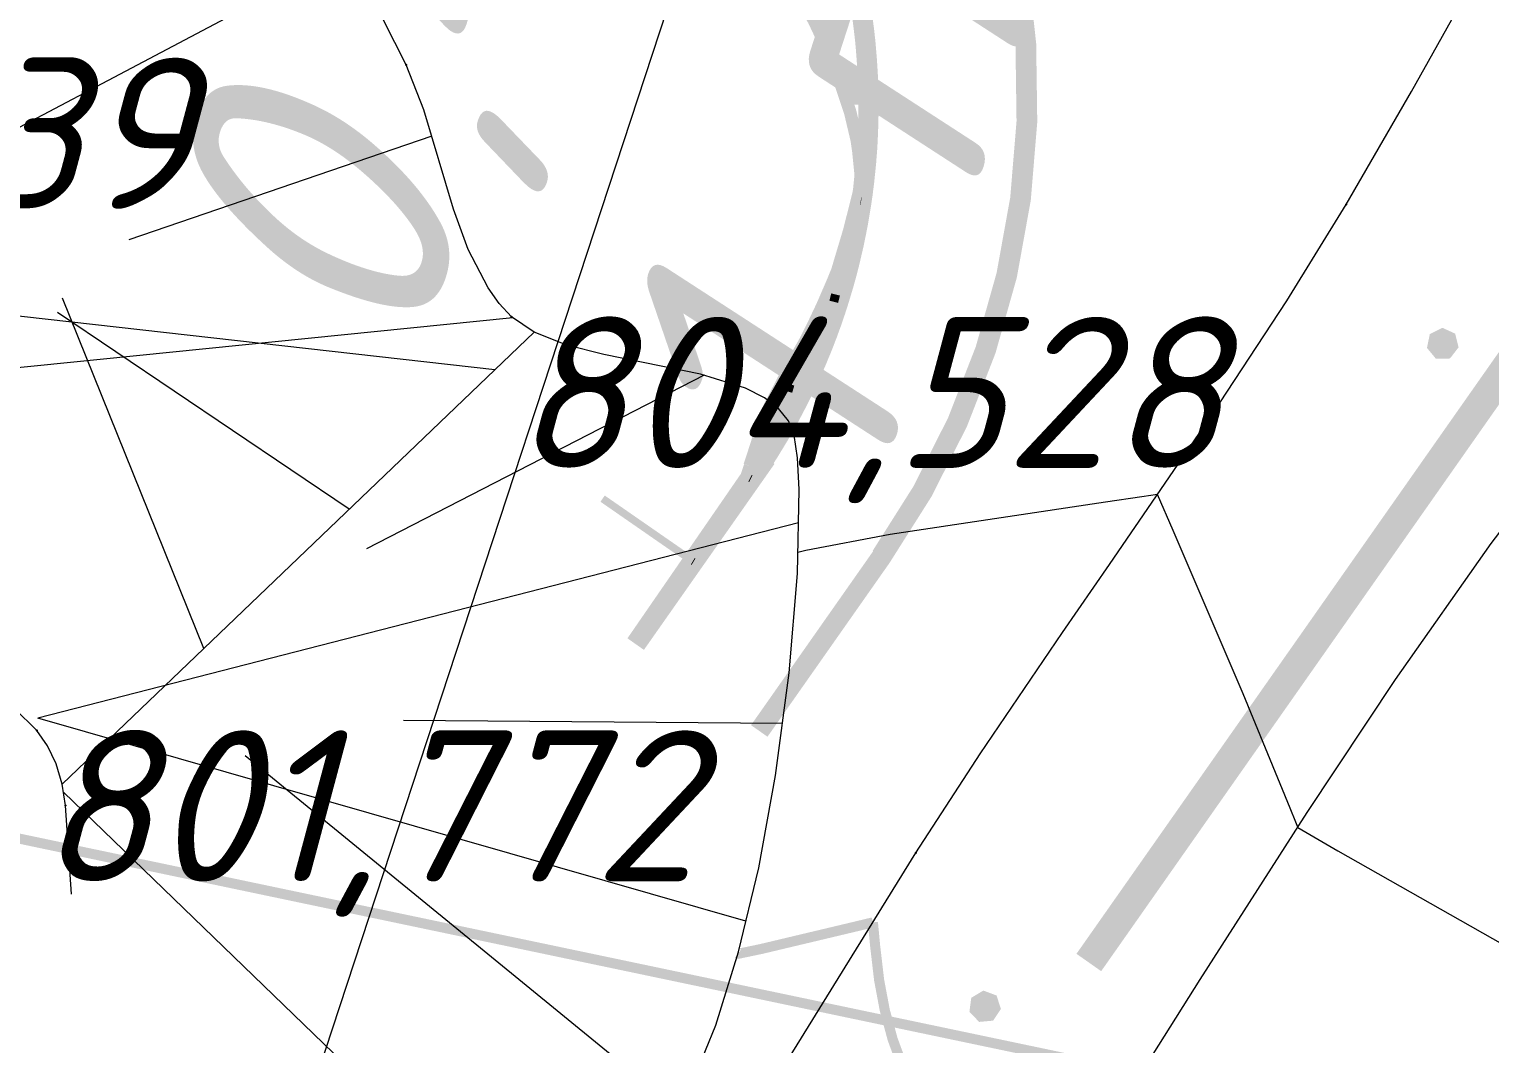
# Model space of a CAD drawing. Header units: metres. Extents: x 629572 to 645168, y 4785785 to 4790166.
# Drawn here: x 635256.2 to 635270.7, y 4788085.29 to 4788095.36 of the extents above; entities that cross this region are included whole.
import ezdxf

# ---------------------------------------------------------------- set-up
doc = ezdxf.new("R2010")
doc.units = ezdxf.units.M
for name, pattern in [('Сплошная', [0]), ('Сплошная_0_50', [0]), ('Штриховая 2', [4, 2, -2]), ('Штриховая 2_0_50', [2, 1, -1]), ('Штрихпунктирная 2', [10, 5, -2.5, 0, -2.5])]:
    doc.linetypes.add(name, pattern=pattern)
for name, color, linetype in [('Горизонтали', 7, 'CONTINUOUS'), ('Границы частей обочин', 7, 'CONTINUOUS'), ('Дороги с покрытием (край_ бровка)', 7, 'CONTINUOUS'), ('Дороги с покрытием (осевая линия)', 7, 'CONTINUOUS'), ('Дорожные полосы', 7, 'CONTINUOUS'), ('каб.TNS+', 7, 'CONTINUOUS'), ('Нурсултан', 7, 'CONTINUOUS'), ('Общая поверхность по верху_ ПЧ или ДП_откосы', 7, 'CONTINUOUS'), ('ПК 49+92_61', 7, 'CONTINUOUS'), ('Укрепленная часть обочины', 7, 'CONTINUOUS')]:
    doc.layers.add(name, color=color, linetype=linetype)
doc.layers.add('ЛЭП в.напряж.', color=10, linetype='SIL_KAB_VYSVOLT', lineweight=13)
doc.layers.add('ЛЭП н.напряж.', color=10, linetype='SIL_KAB_NIZVOLT', lineweight=13)
doc.styles.add('ISOCPEUR', font='isocpeui.ttf')
doc.styles.get("Standard").update_dxf_attribs({"font": 'isocpeui.ttf'})
doc.linetypes.add('SIL_KAB_NIZVOLT', pattern='A,1,["<",Standard,S=1.6,R=0,X=-1,Y=-0.8],6,0,1,[">",Standard,S=1.6,R=0,X=-0.8,Y=-0.8],-2,8,-2', length=20)
doc.linetypes.add('SIL_KAB_VYSVOLT', pattern='A,1.5,["<<",Standard,S=1.6,R=0,X=-1.5,Y=-0.8],5,0,1.5,[">>",Standard,S=1.6,R=0,X=-2.14,Y=-0.8],-2,8,-2', length=20)
doc.linetypes.add('TELEFON', pattern='A,8,["o",Standard,S=1,R=0,X=-4.33,Y=-0.34],-2', length=10)

msp = doc.modelspace()

# ---------------------------------------------------------------- hatches: boundary and pattern name
at = {"layer": 'Дороги с покрытием (осевая линия)'}
for points in [[(635270.10947131, 4788092.33496747), (635270.10848307, 4788092.33025331), (635270.11826389, 4788092.32820256), (635270.10848307, 4788092.33025331), (635270.08375309, 4788092.21228569), (635270.0817766, 4788092.20285738), (635270.08078835, 4788092.19814323), (635270.08385787, 4788092.19443136), (635270.11095693, 4788092.16166129), (635270.16680881, 4788092.09412133), (635270.17451656, 4788092.1004952), (635270.16833543, 4788092.09538376), (635270.16680881, 4788092.09412133), (635270.16987832, 4788092.09040946), (635270.17159708, 4788092.09043999), (635270.17469419, 4788092.09049499), (635270.30483879, 4788092.09280637), (635270.31259043, 4788092.09671043), (635270.39192715, 4788092.19990269), (635270.39486292, 4788092.20372122), (635270.39370791, 4788092.20839731), (635270.36850962, 4788092.31041266), (635270.36249458, 4788092.33476458), (635270.36175178, 4788092.33777179), (635270.36133956, 4788092.33944067), (635270.35696351, 4788092.34145314), (635270.35613582, 4788092.33965335), (635270.35278468, 4788092.33236638), (635270.35696351, 4788092.34145314), (635270.30601501, 4788092.3560239), (635270.29359376, 4788092.35957627), (635270.35696351, 4788092.34145314), (635270.23870441, 4788092.39583828), (635270.23452545, 4788092.38675124), (635270.23638527, 4788092.39079539), (635270.23870441, 4788092.39583828), (635270.23002651, 4788092.39568416), (635270.22263573, 4788092.39041848), (635270.21579988, 4788092.38554805), (635270.23002651, 4788092.39568416), (635270.11377315, 4788092.33713406), (635270.11826904, 4788092.32820705), (635270.11377315, 4788092.33713406)], [(635265.55495423, 4788085.74569916), (635265.55431057, 4788085.74092573), (635265.5382035, 4788085.62147493), (635265.53691618, 4788085.61192808), (635265.54681322, 4788085.61059349), (635265.53691618, 4788085.61192808), (635265.53960321, 4788085.60367524), (635265.54361283, 4788085.60751347), (635265.54413149, 4788085.60801004), (635265.53960321, 4788085.60367524), (635265.56900813, 4788085.57295736), (635265.62961242, 4788085.50964704), (635265.63294311, 4788085.50616762), (635265.63465513, 4788085.50632275), (635265.63774009, 4788085.50660228), (635265.76737412, 4788085.51834868), (635265.77217109, 4788085.51878335), (635265.77482212, 4788085.52280478), (635265.76647153, 4788085.5283097), (635265.77482212, 4788085.52280478), (635265.84646391, 4788085.63148051), (635265.83811329, 4788085.63698534), (635265.84646391, 4788085.63148051), (635265.84911494, 4788085.63550194), (635265.84762374, 4788085.64008193), (635265.81509132, 4788085.74000053), (635265.80732556, 4788085.76385194), (635265.79781511, 4788085.76075532), (635265.80732556, 4788085.76385194), (635265.80636657, 4788085.76679734), (635265.80583437, 4788085.76843192), (635265.80132385, 4788085.77012163), (635265.80062891, 4788085.76826654), (635265.79980773, 4788085.76607449), (635265.80132385, 4788085.77012163), (635265.67943106, 4788085.81578458), (635265.67492054, 4788085.81747429), (635265.67078721, 4788085.81500135), (635265.66379789, 4788085.80921339), (635265.62010606, 4788085.77303165), (635265.67078721, 4788085.81500135), (635265.55908756, 4788085.7481721)]]:
    msp.add_hatch(color=7, dxfattribs=at).paths.add_polyline_path(points)

# ---------------------------------------------------------------- linework, layer by layer
at = {"layer": 'Горизонтали', "color": 34, "linetype": 'Сплошная', "lineweight": 0, "true_color": 0xa55200, "elevation": 804.5, "flags": 128}
for points in [[(635263.83320872, 4788090.16919168), (635263.9131505, 4788090.19031452), (635264.74767737, 4788090.34984716), (635266.88665811, 4788090.67113506), (635267.24889645, 4788090.72394188), (635267.33874042, 4788090.73703926), (635267.38235268, 4788090.74339702), (635267.40141785, 4788090.74617633)], [(635267.40141785, 4788090.74617633), (635267.55565065, 4788090.38949892), (635268.25116536, 4788088.76770096), (635268.71973228, 4788087.63067019), (635268.7750318, 4788087.4933858), (635268.7947685, 4788087.44438825), (635268.7954053, 4788087.44280734), (635268.7983158, 4788087.43558184)], [(635268.7983158, 4788087.43558184), (635269.19512241, 4788087.20520527), (635271.03092508, 4788086.16438557), (635271.74041524, 4788085.79238881), (635272.43653274, 4788085.45225069), (635272.62971107, 4788085.36261688), (635272.71563243, 4788085.3250102), (635272.74309327, 4788085.31491866), (635272.7532942, 4788085.31174872), (635272.75705244, 4788085.31058084), (635272.75758934, 4788085.31041401)]]:
    msp.add_lwpolyline(points, dxfattribs=at)
at = {"layer": 'Горизонтали', "color": 34, "linetype": 'Сплошная', "lineweight": 0, "const_width": 0.1, "elevation": 804, "flags": 128}
for points in [[(635263.23767036, 4788086.18394238), (635263.23947256, 4788086.18259529), (635263.46825767, 4788086.23031264), (635264.35636518, 4788086.4413884), (635264.48053925, 4788086.47114948), (635264.51228926, 4788086.47875908), (635264.55518786, 4788086.48904069), (635264.56973498, 4788086.49252723), (635264.57794151, 4788086.49449411)], [(635264.57794151, 4788086.49449411), (635264.60011463, 4788086.25978108), (635264.63975744, 4788085.92103326), (635264.69615987, 4788085.62050977), (635264.77362736, 4788085.33489554), (635264.87163445, 4788085.06793937), (635265.11701027, 4788084.58405524), (635265.51707233, 4788083.95323794), (635265.65977043, 4788083.7365988), (635265.83206446, 4788083.45194861), (635265.93080267, 4788083.26092284), (635265.98121181, 4788083.14493237), (635265.9945305, 4788083.11239071), (635266.00559761, 4788083.08535034), (635266.01404535, 4788083.06470992), (635266.01458186, 4788083.06339906), (635266.01586532, 4788083.06026316)]]:
    msp.add_lwpolyline(points, dxfattribs=at)
at = {"layer": 'Границы частей обочин', "color": 86, "linetype": 'Сплошная', "lineweight": 0, "true_color": 0x128000, "const_width": 0.1, "flags": 128}
msp.add_lwpolyline([(635263.37108336, 4788090.89394352), (635262.22159843, 4788089.25727483)], dxfattribs=at)
at = {"layer": 'Дороги с покрытием (край_ бровка)', "color": 251, "linetype": 'Сплошная', "lineweight": 0, "true_color": 0x636466, "flags": 128}
for points in [[(635253.175, 4788065.986), (635254.19597761, 4788068.29648458), (635255.25622201, 4788070.58610573), (635255.83224331, 4788071.75392076), (635256.395, 4788072.834), (635257.01533331, 4788073.95031732), (635257.81237731, 4788075.31486504), (635259.45166548, 4788078.02123473), (635259.66954542, 4788078.377097), (635260.967, 4788080.509), (635262.02676723, 4788082.28522868), (635262.30228135, 4788082.74818516), (635263.64284968, 4788084.98419696), (635265.005, 4788087.186), (635265.64402875, 4788088.1672575), (635266.4609909, 4788089.3715221), (635266.92725603, 4788090.04789281), (635267.94784425, 4788091.53747517), (635268.69009454, 4788092.66460131), (635269.279, 4788093.621), (635269.92706473, 4788094.74261417), (635270.57903937, 4788095.91194854), (635271.25020007, 4788097.16532388), (635271.79944301, 4788098.24954754), (635272.25342655, 4788099.23584555), (635272.40086838, 4788099.60747933), (635272.494, 4788099.895), (635272.55415978, 4788100.16654015), (635272.59521497, 4788100.46111848), (635272.61624089, 4788100.77211609), (635272.6167273, 4788101.09206098), (635272.59602932, 4788101.41993134), (635272.55440868, 4788101.74130713), (635272.49281032, 4788102.04896023), (635272.41241236, 4788102.33704628), (635272.30410692, 4788102.62503312), (635272.17659248, 4788102.87871592), (635272.031706, 4788103.09446625), (635271.871, 4788103.27), (635271.67758448, 4788103.41947673), (635271.42932649, 4788103.5622071), (635271.12677194, 4788103.69787313), (635270.77084949, 4788103.82605599), (635270.05167285, 4788104.02437357), (635269.19624085, 4788104.196588), (635268.41655207, 4788104.3140319), (635267.596, 4788104.406), (635266.72301268, 4788104.44817119), (635264.65266482, 4788104.50046156), (635263.31567728, 4788104.53170596), (635259.16852763, 4788104.65361963), (635255.67876455, 4788104.80808749), (635253.42455314, 4788104.94643321), (635251.41205756, 4788105.10688011), (635249.637602, 4788105.28972522), (635248.101, 4788105.495), (635246.60762228, 4788105.74775937), (635244.95077652, 4788106.07526527), (635243.10244014, 4788106.48292172), (635240.99124188, 4788106.98642149), (635235.80925047, 4788108.30874704), (635233.02789114, 4788109.02775644), (635230.63825764, 4788109.630118), (635228.59053681, 4788110.12439613), (635226.73449587, 4788110.5468007), (635225.031, 4788110.906), (635220.52046138, 4788111.77960058), (635214.44222871, 4788112.90203388), (635208.15378775, 4788114.02815325), (635202.03277559, 4788115.09493692), (635196.84345644, 4788115.96722508), (635193.617, 4788116.469), (635192.60748141, 4788116.59330382), (635191.53598807, 4788116.69252497), (635190.38451697, 4788116.76844237), (635189.10582544, 4788116.82420948), (635186.37956903, 4788116.88679221), (635184.56519558, 4788116.92270337), (635183.2460573, 4788116.96443048), (635182.09401805, 4788117.02104646), (635181.03354044, 4788117.09630908), (635180.042, 4788117.192), (635177.61955161, 4788117.49110896), (635174.51631389, 4788117.92848492), (635171.42102547, 4788118.39650509), (635167.76186016, 4788118.97350042), (635161.016, 4788120.072), (635149.26831927, 4788122.01725712), (635132.02404498, 4788124.92080794), (635123.4189164, 4788126.40718841), (635117.294, 4788127.505), (635114.91267783, 4788127.95696646), (635112.37898721, 4788128.46011597), (635106.525052, 4788129.68623955), (635102.0216399, 4788130.66201164), (635095.78254135, 4788132.00839343), (635092.73856188, 4788132.64469335), (635089.99370336, 4788133.1980084), (635087.43055792, 4788133.69197399), (635085.005, 4788134.135), (635079.39695359, 4788135.09289829), (635072.75566186, 4788136.16261727), (635066.27723157, 4788137.16194043), (635059.32024331, 4788138.19867073), (635053.14228881, 4788139.09184401), (635047.221, 4788139.923), (635042.07472488, 4788140.59663944), (635035.6939416, 4788141.36513703), (635027.67329878, 4788142.28257995), (635024.14981907, 4788142.68233158), (635018.84072316, 4788143.30226038), (635015.373, 4788143.746), (635011.98793747, 4788144.25124214), (635007.58283521, 4788144.97133825), (634999.81092252, 4788146.32331374), (634996.72300453, 4788146.87870444), (634996.06, 4788146.998), (634995.65189081, 4788147.05639894), (634995.59447666, 4788147.06377334), (634995.24323589, 4788147.11142045), (634994.839, 4788147.187), (634994.25372285, 4788147.36729189), (634994.23880395, 4788147.37220391), (634993.39463332, 4788147.63618312), (634992.92581412, 4788147.75522253), (634992.54, 4788147.823), (634991.65837704, 4788147.89707962), (634990.66255011, 4788147.906766), (634990.14714132, 4788147.87682932), (634989.68, 4788147.822), (634989.14307559, 4788147.72571822), (634988.51686948, 4788147.58891538), (634987.84393344, 4788147.41825499), (634987.25757324, 4788147.24472759), (634986.7453984, 4788147.05712222), (634986.447, 4788146.896), (634986.36645964, 4788146.81402456), (634986.3055909, 4788146.70880197), (634986.26346814, 4788146.5788562), (634986.23882776, 4788146.42036974), (634986.24019896, 4788145.89308749), (634986.24593252, 4788145.75816816), (634986.24475504, 4788145.3817271), (634986.202, 4788145.11), (634986.12583682, 4788144.81771512), (634986.04112999, 4788144.49317314), (634985.9366505, 4788144.15406511), (634985.82840837, 4788143.88742399), (634985.67327697, 4788143.62356322), (634985.494, 4788143.437), (634985.26991722, 4788143.31380899), (634984.97041611, 4788143.23580883), (634984.69936399, 4788143.20427922), (634984.32029674, 4788143.18618137), (634984.28156539, 4788143.1849479), (634983.669, 4788143.145), (634983.03218061, 4788143.08244155), (634982.95867864, 4788143.07684393), (634982.36853859, 4788143.02477036), (634982.01932987, 4788142.97597314), (634981.718, 4788142.913), (634981.55632623, 4788142.87278302), (634981.02003034, 4788142.73460142), (634980.61610164, 4788142.61271485), (634980.27051282, 4788142.48585757), (634979.90033266, 4788142.3127584), (634979.594, 4788142.121), (634979.21526622, 4788141.79880037), (634978.59096741, 4788141.20448152), (634977.57592568, 4788140.19730403), (634977.24693011, 4788139.86874342), (634976.264, 4788138.92), (634975.98929116, 4788138.72456716), (634975.60179175, 4788138.51954175), (634975.4466699, 4788138.44584105), (634974.90247631, 4788138.16519993), (634974.73259048, 4788138.04987843), (634974.59318812, 4788137.93064033), (634974.48017245, 4788137.80395189), (634974.392, 4788137.668), (634974.17942371, 4788137.16156995), (634973.85225517, 4788136.219434), (634973.13756386, 4788133.95367291), (634972.58251695, 4788132.09576056), (634972.24379532, 4788130.84303305), (634971.94253287, 4788129.57967432), (634971.66, 4788128.311)], [(635276.345, 4788094.844), (635274.57393579, 4788093.74284097), (635273.67370095, 4788093.12965966), (635272.90316974, 4788092.54655121), (635272.49263811, 4788092.20391057), (635272.11228525, 4788091.86000425), (635271.75960343, 4788091.51255977), (635271.433, 4788091.16), (635271.1020791, 4788090.76251696), (635270.71444764, 4788090.25528431), (635269.76482055, 4788088.90591804), (635268.88813424, 4788087.58374694), (635267.8251559, 4788085.92698642), (635267.00229081, 4788084.62358266), (635266.202, 4788083.358), (635264.78565558, 4788081.07237049), (635263.40813574, 4788078.76212911), (635262.57, 4788077.29), (635262.39430638, 4788076.90775046), (635262.22020076, 4788076.43205801), (635261.96980078, 4788075.60389497), (635261.95057297, 4788075.53689264), (635261.726, 4788074.826), (635261.48897519, 4788074.29062847), (635261.31323387, 4788073.93481215), (635261.22845111, 4788073.76476199), (635260.979, 4788073.234), (635260.56309516, 4788072.22162762), (635260.52693972, 4788072.13255848), (635259.96811734, 4788070.76415074), (635259.476, 4788069.617), (635259.11657392, 4788068.87993175), (635258.72250958, 4788068.15964848), (635258.28, 4788067.472), (635257.61903637, 4788066.60538085), (635256.67362909, 4788065.43790468), (635255.586, 4788064.12)]]:
    msp.add_lwpolyline(points, dxfattribs=at)
at = {"layer": 'Дорожные полосы', "color": 6, "linetype": 'Сплошная', "lineweight": 0, "true_color": 0xff00ff, "const_width": 0.2, "flags": 128}
for points in [[(635259.39242535, 4788102.6110923, -0.553667105), (635264.65690273, 4788090.12530312)], [(635259.39242535, 4788102.6110923, -0.553667105), (635264.65690273, 4788090.12530312)], [(635259.39338396, 4788102.61701479, -0.553667105), (635264.66181238, 4788090.12185491)], [(635259.39338396, 4788102.61701479, -0.553667105), (635264.66181238, 4788090.12185491)]]:
    msp.add_lwpolyline(points, format="xyb", dxfattribs=at)
msp.add_lwpolyline([(635264.661812381, 4788090.121854909), (635263.44909995, 4788088.39516114)], dxfattribs=at)
msp.add_lwpolyline([(635264.661812381, 4788090.121854909), (635263.44909995, 4788088.39516114)], dxfattribs=at)
at = {"layer": 'каб.TNS+', "color": 6, "linetype": 'TELEFON', "lineweight": 13, "const_width": 0.1, "flags": 128}
msp.add_lwpolyline([(638270.81271313, 4788133.68711515), (638193.60169542, 4788131.61871587), (638153.084, 4788130.094), (638066.482, 4788100.947), (638011.526, 4788045.935), (637996.50028945, 4788029.8008656), (637969.2590944, 4788028.23218572), (637969.23, 4788028.22), (637841.587, 4788016.866), (637760.758, 4788016.467), (637732.657, 4788017.43), (637667.163, 4787999.785), (637401.1938997, 4787932.44098391), (637269.9273318, 4787888.3015146), (637194.391, 4787823.922), (637136.709, 4787814.283), (637106.654, 4787810.567), (637089.63783265, 4787810.17115229), (637089.36604505, 4787910.21244962), (637066.761, 4787905.912), (636843.379, 4787868.532), (636788.513, 4787860.262), (636774.562, 4787887.226), (636711.899, 4787881.167), (636657.533, 4787873.006), (636554.764, 4787861.122), (636455.777, 4787831.223), (636434.918, 4787824.966), (636416.624, 4787808.72), (636304.267, 4787782.705), (636233.862, 4787772.269), (635989.861, 4787902.068), (635945.642, 4787983.21), (635945.279, 4787983.355), (635812.858, 4788009.948), (635741.502, 4788016.521), (635712.29, 4787997.799), (635689.435, 4787995.075), (635667.22, 4787994.642), (635660.21, 4788000.063), (635653.349, 4788024.57), (635563.056, 4788041.532), (635535.772, 4788046.908), (635514.092, 4788048.218), (635461.147, 4788049.694), (635402.158, 4788048.433), (635373.969, 4788051.91), (635330.663, 4788064.144), (635313.968, 4788070.275), (635301.548, 4788073.802), (635278.035, 4788082.722), (635224.613, 4788093.935), (635167.176, 4788095.166), (635130.187, 4788107.039), (635066.497, 4788114.071), (634802.661, 4788156.699), (634778.924, 4788160.199), (634765.28, 4788169.733), (634733.564, 4788170.831), (634651.904, 4788174.166), (634647.104, 4788179.829), (634433.393, 4788210.198), (634430.739, 4788207.656), (634426.743, 4788204.448), (634376.589, 4788205.395), (634325.052, 4788224.737), (634319.40160907, 4788227.36794195), (634104.50448168, 4788239.44059589), (633705.81, 4788334.102)], dxfattribs=at)
at = {"layer": 'ЛЭП н.напряж.', "lineweight": 13}
msp.add_lwpolyline([(635270.039, 4788118.418), (635256.755, 4788077.965), (635246.07816397, 4788052.82100964)], dxfattribs=at)
at = {"layer": 'Нурсултан', "color": 251, "linetype": 'Сплошная', "lineweight": 0, "flags": 128}
for points in [[(635251.95339053, 4788078.75896192), (635252.094, 4788079.004), (635252.20029339, 4788079.11041012), (635252.32929238, 4788079.1938384), (635252.48231055, 4788079.25517519), (635252.66212823, 4788079.29555334), (635253.05419861, 4788079.31913866), (635253.90860383, 4788079.27732415), (635254.26484358, 4788079.28087421), (635254.60907601, 4788079.33179975), (635254.885, 4788079.438), (635255.68721362, 4788079.94129362), (635257.16797213, 4788080.94483508), (635262.769, 4788084.867), (635263.01732709, 4788085.47549123), (635263.2432976, 4788086.20203517), (635263.44333299, 4788087.03547164), (635263.61159916, 4788087.95172082), (635263.74751441, 4788088.97093366), (635263.82889404, 4788089.95684215), (635263.84588425, 4788090.79302636), (635263.82864297, 4788091.10736647), (635263.795, 4788091.333), (635263.73938313, 4788091.47249323), (635263.64117437, 4788091.59555513), (635263.49946514, 4788091.70340017), (635263.3117869, 4788091.79793452), (635262.86634342, 4788091.93691101), (635261.90383451, 4788092.13342249), (635261.53755794, 4788092.22665009), (635261.21219816, 4788092.35338056), (635260.989, 4788092.506), (635260.86655425, 4788092.63857687), (635260.75483229, 4788092.79278102), (635260.55773601, 4788093.17468526), (635260.41301508, 4788093.57619454), (635260.11863698, 4788094.56074183), (635259.941, 4788095.007), (635255.987, 4788102.917), (635248.101, 4788105.495), (635246.89808358, 4788105.69503377), (635245.59015518, 4788105.94393212), (635244.16355231, 4788106.24426249), (635242.59164924, 4788106.6016144), (635239.42585437, 4788107.3772481), (635232.96704633, 4788109.04333327), (635230.24287053, 4788109.72743862), (635227.46693546, 4788110.38352978), (635225.031, 4788110.906), (635222.01743829, 4788111.49541752), (635218.1474136, 4788112.2228499), (635208.65880772, 4788113.93881541), (635199.30698781, 4788115.55831227), (635195.8625372, 4788116.12589919), (635193.617, 4788116.469), (635192.05959307, 4788116.64787358), (635190.33419337, 4788116.77114588), (635188.48232571, 4788116.8433588), (635184.74876836, 4788116.91828371), (635183.17108595, 4788116.96745491), (635181.51864212, 4788117.05874287), (635180.042, 4788117.192), (635177.01100705, 4788117.57331484), (635172.9646207, 4788118.16016609), (635167.9138327, 4788118.94917083), (635161.016, 4788120.072), (635153.92975094, 4788121.24250603), (635146.84490689, 4788122.42148725), (635140.44135562, 4788123.49492361), (635134.03934644, 4788124.57751719), (635129.1050257, 4788125.42074787), (635124.17263555, 4788126.27519323), (635117.294, 4788127.505), (635113.7049442, 4788128.19419956), (635109.71128547, 4788129.00989824), (635105.92116481, 4788129.81615566), (635097.03633996, 4788131.74112411), (635092.67408844, 4788132.65793732), (635088.66013582, 4788133.45805294), (635085.005, 4788134.135), (635081.48289977, 4788134.74398196), (635077.50909313, 4788135.40272847), (635073.11045071, 4788136.10677259), (635068.33383282, 4788136.8486064), (635063.0730524, 4788137.64367699), (635057.8093883, 4788138.41943184), (635052.51656675, 4788139.18088497), (635047.221, 4788139.923), (635043.33349788, 4788140.43763799), (635038.76285108, 4788141.00208038), (635033.45674069, 4788141.62435737), (635027.12399216, 4788142.34474592), (635020.7917948, 4788143.06993355), (635017.68651972, 4788143.44407897), (635015.373, 4788143.746), (635011.99077899, 4788144.25079521), (635007.60350461, 4788144.96785798), (635002.2893429, 4788145.88412251), (634996.06, 4788146.998), (634995.21150137, 4788147.11626423), (634994.839, 4788147.187), (634993.3343618, 4788147.65305045), (634992.90079829, 4788147.76063301), (634992.54, 4788147.823), (634991.7948377, 4788147.88970565), (634991.02765553, 4788147.91259062), (634990.31378003, 4788147.88959335), (634989.68, 4788147.822), (634988.70536382, 4788147.63234357), (634987.65626234, 4788147.36576047), (634986.87750903, 4788147.11100184), (634986.61581224, 4788146.99734985), (634986.447, 4788146.896), (634986.37297186, 4788146.82244093), (634986.31526328, 4788146.72977848), (634986.27318563, 4788146.61696803), (634986.24583466, 4788146.48162785), (634986.23043929, 4788146.20485363), (634986.24877567, 4788145.46356056), (634986.23389288, 4788145.27121102), (634986.202, 4788145.11), (634986.00854409, 4788144.37862428), (634985.8687452, 4788143.97750906), (634985.69667483, 4788143.65618312), (634985.59954494, 4788143.53434486), (634985.494, 4788143.437), (634985.26407751, 4788143.31158362), (634984.9549174, 4788143.23327435), (634984.66346464, 4788143.20167934), (634983.96606307, 4788143.1723242), (634983.669, 4788143.145), (634982.32226244, 4788143.01941019), (634981.718, 4788142.913), (634980.94299142, 4788142.71297805), (634980.41106161, 4788142.54064058), (634981.86538089, 4788141.10041975)], [(635261.21219816, 4788092.35338056), (635256.52631522, 4788087.86616256)]]:
    msp.add_lwpolyline(points, dxfattribs=at)
at = {"layer": 'Нурсултан', "color": 251, "linetype": 'Штриховая 2', "lineweight": 0, "flags": 128}
msp.add_lwpolyline([(635251.76924799, 4788078.31167283), (635248.82419369, 4788081.8371708), (635249.98747674, 4788082.03335226), (635251.35402108, 4788082.23160346), (635255.201, 4788082.704), (635255.85260133, 4788082.92294131), (635256.07673587, 4788083.02007364), (635256.26093022, 4788083.1201933), (635256.41581873, 4788083.23046138), (635256.53643852, 4788083.3491121), (635256.6242855, 4788083.47763317), (635256.68, 4788083.617), (635256.70567359, 4788083.78463383), (635256.71954559, 4788084.05700768), (635256.71169459, 4788084.91047774), (635256.65461957, 4788086.18921156), (635256.559, 4788087.656), (635256.52631522, 4788087.86616256), (635256.46565015, 4788088.0671347), (635256.38046726, 4788088.2476451), (635256.274, 4788088.401), (635254.53505993, 4788090.10081318), (635254.15441048, 4788090.5021524), (635253.974, 4788090.732), (635253.9315094, 4788090.86603969), (635253.93994565, 4788091.02801791), (635253.99082119, 4788091.20640268), (635254.20029781, 4788091.75151492), (635254.23126053, 4788091.91847282), (635254.225, 4788092.063), (635254.05063841, 4788092.77175469), (635253.64894174, 4788094.27187604), (635252.715, 4788097.61), (635252.58543335, 4788098.20439414), (635252.37829859, 4788099.66773934), (635252.31144453, 4788099.98522954), (635252.23458035, 4788100.25420824), (635252.10770807, 4788100.56116644), (635251.95315212, 4788100.80233758), (635251.7678942, 4788100.98236135), (635251.55, 4788101.103), (635251.28363454, 4788101.18001134), (635250.87438349, 4788101.25908361), (635249.59763024, 4788101.42864204), (635248.04978629, 4788101.58658599), (635243.09897428, 4788102.04574825), (635241.69731777, 4788102.19634583), (635240.555, 4788102.34), (635235.53735242, 4788103.06743162), (635230.52186058, 4788103.80965397), (635221.96616133, 4788105.08569538), (635213.412, 4788106.372), (635205.22065994, 4788107.645979), (635202.31896291, 4788108.11708445), (635200.585, 4788108.418), (635199.18712319, 4788108.71150731), (635197.53099477, 4788109.11040446), (635195.95843838, 4788109.53284573), (635195.38587508, 4788109.70495737), (635195.024, 4788109.831), (635194.82096181, 4788109.94753683), (635194.61614797, 4788110.13524149), (635194.43407608, 4788110.35417627), (635194.03836366, 4788110.89069632), (635193.84197675, 4788111.10776893), (635193.63827763, 4788111.25362329), (635193.53719748, 4788111.29234762), (635193.435, 4788111.309), (635193.30804, 4788111.30368284), (635193.158922, 4788111.27481974), (635192.78498467, 4788111.14433718), (635192.37994935, 4788110.95689097), (635191.17099983, 4788110.34643917), (635190.81492267, 4788110.19070226), (635190.508, 4788110.08), (635188.15871667, 4788109.23577601), (635187.40393721, 4788108.99269959), (635186.71153542, 4788108.79560673), (635186.01181531, 4788108.62892038), (635185.3718401, 4788108.51343076), (635184.78973105, 4788108.44880415), (635184.265, 4788108.435), (635178.30622104, 4788108.62931012), (635171.89637955, 4788108.90021151), (635165.98328679, 4788109.20771874), (635160.6045341, 4788109.54809347), (635155.92774223, 4788109.90880499), (635153.82236312, 4788110.09830628), (635151.87663441, 4788110.29352797), (635150.09351443, 4788110.49416255), (635148.47412788, 4788110.70007163), (635147.01993304, 4788110.91106939), (635145.732, 4788111.127), (635144.16921844, 4788111.44122555), (635142.55773669, 4788111.8263442), (635140.88528812, 4788112.2852469), (635139.13061354, 4788112.82374453), (635137.21898606, 4788113.46662099), (635135.11981685, 4788114.22602539), (635132.89650484, 4788115.07318171), (635126.58334983, 4788117.5377371), (635124.61226545, 4788118.27031582), (635122.83780806, 4788118.89387844), (635120.7760096, 4788119.56197797), (635118.83929729, 4788120.12164355), (635116.9888491, 4788120.58404614), (635115.205, 4788120.954), (635114.06002357, 4788121.1529081), (635112.84803748, 4788121.33829797), (635111.56784457, 4788121.51035376), (635110.217732, 4788121.66930638), (635107.30090777, 4788121.94875256), (635104.06661124, 4788122.17963223), (635101.01081556, 4788122.34137501), (635097.59102189, 4788122.47534225), (635094.2796792, 4788122.57282358), (635087.61496636, 4788122.73590748), (635085.17494864, 4788122.81215398), (635083.15137547, 4788122.90143024), (635081.528, 4788123.007), (635078.34171112, 4788123.27053405), (635075.2326383, 4788123.54833104), (635072.24774542, 4788123.83618461), (635069.41551799, 4788124.13133202), (635066.76698964, 4788124.4304221), (635064.30706174, 4788124.7327741), (635062.04721278, 4788125.03697406), (635059.995, 4788125.342), (635058.78098822, 4788125.5445069), (635057.43605484, 4788125.79193413), (635054.3254535, 4788126.42682315), (635050.85652706, 4788127.19900621), (635044.09789083, 4788128.76897578), (635042.8524686, 4788129.04058841), (635042.007, 4788129.203), (635040.94122438, 4788129.34851098), (635039.74317857, 4788129.44695965), (635038.60656324, 4788129.49841592), (635036.03687494, 4788129.57100224), (635035.01551573, 4788129.62193744), (635034.125, 4788129.694), (635031.1124574, 4788129.94717248), (635028.94850558, 4788130.18887738), (635027.96468178, 4788130.32958448), (635027.04780146, 4788130.48449521), (635026.18641899, 4788130.6555532), (635025.37407804, 4788130.84405873), (635024.67833048, 4788131.03270648), (635023.9470014, 4788131.25941048), (635023.17264397, 4788131.5264368), (635022.33888421, 4788131.83941336), (635021.01779355, 4788132.37489872), (635018.0881005, 4788133.61930611), (635014.46524602, 4788135.08631745), (635010.315, 4788136.817), (635004.71671896, 4788138.57623847), (634999.11738749, 4788140.3321289), (634994.994, 4788141.609), (634994.04377443, 4788141.86782955), (634993.23830494, 4788142.04485711), (634992.50148439, 4788142.15669904), (634991.818, 4788142.205)], dxfattribs=at)
at = {"layer": 'Нурсултан', "color": 251, "linetype": 'Continuous', "lineweight": 0, "flags": 128}
for points in [[(635259.38264754, 4788096.12398734), (635253.92520991, 4788093.24016278)], [(635260.19624662, 4788094.30117644), (635257.18891408, 4788093.2703331)], [(635257.93245222, 4788089.2126843), (635256.52976284, 4788092.69044535)], [(635261.0020857, 4788092.4970522), (635254.21150697, 4788091.8119572)], [(635260.8214581, 4788091.97920649), (635255.91630475, 4788092.53276396)], [(635259.37695516, 4788090.5959454), (635256.48023116, 4788092.55084991)], [(635262.90068503, 4788091.92619657), (635259.54835181, 4788090.20171168)], [(635263.83916878, 4788090.46252), (635256.28499999, 4788088.523)], [(635263.3161035, 4788086.50537698), (635256.285, 4788088.523)], [(635263.68076775, 4788088.47040815), (635259.91448215, 4788088.49719049)], [(635262.54786907, 4788084.71215128), (635258.34132178, 4788088.14657881)], [(635260.90960387, 4788083.56494287), (635256.53839223, 4788087.78850762)]]:
    msp.add_lwpolyline(points, dxfattribs=at)
at = {"layer": 'Нурсултан', "color": 7}
for p in [(635259.9409999996, 4788095.007, 17.88499999999999), (635269.2790000001, 4788093.621, 18.178), (635260.9890000001, 4788092.506, 17.851), (635263.7949999999, 4788091.333, 17.96799999999996), (635256.2740000002, 4788088.401, 15.09500000000003), (635256.5590000004, 4788087.656, 15.18799999999999), (635265.0049999999, 4788087.186, 17.37799999999993)]:
    msp.add_point(p, dxfattribs=at)
at = {"layer": 'Общая поверхность по верху_ ПЧ или ДП_откосы', "color": 30, "linetype": 'Сплошная_0_50', "lineweight": 0, "true_color": 0xff7f27, "const_width": 0.1, "flags": 128}
for points in [[(635263.38956679, 4788091.01539381), (635263.39045487, 4788091.01805141), (635263.39089803, 4788091.01938051), (635263.43646126, 4788091.15939764), (635263.56157362, 4788091.54928923), (635263.74151238, 4788091.89939721), (635263.76965373, 4788091.94587042), (635263.93675481, 4788092.24353403), (635264.012315, 4788092.39198549), (635264.11101085, 4788092.60104387), (635264.21478672, 4788092.84088773), (635264.25801021, 4788092.94665167), (635264.25873725, 4788092.94892098), (635264.25946328, 4788092.95118999), (635264.26546515, 4788092.97005568), (635264.38021049, 4788093.35380908), (635264.47282012, 4788093.71985422), (635264.47787906, 4788093.7440184), (635264.51870847, 4788094.14402785), (635264.52569125, 4788094.25717959), (635264.53422888, 4788094.52292087), (635264.53444565, 4788094.54532457), (635264.52827226, 4788094.88220112), (635264.52508841, 4788094.94633795), (635264.50494131, 4788095.21287474), (635264.49073548, 4788095.34550229), (635264.46836837, 4788095.51587438), (635264.43157928, 4788095.74126275), (635264.4220209, 4788095.79270306), (635264.36873348, 4788096.04518789), (635264.34791252, 4788096.13208189), (635264.31077113, 4788096.27529822), (635264.26085423, 4788096.44922174), (635264.26064861, 4788096.44989949), (635264.26044374, 4788096.45057779), (635264.2479707, 4788096.49129778), (635264.24775549, 4788096.49199458), (635264.24753918, 4788096.49269142), (635264.24012015, 4788096.51644498), (635264.23941769, 4788096.51867559), (635264.22049192, 4788096.57777453), (635264.21484507, 4788096.59503599), (635264.20546344, 4788096.62334839), (635264.20495756, 4788096.62486078), (635264.20282203, 4788096.63124101), (635264.19238051, 4788096.66211371), (635264.12748448, 4788096.84336856), (635264.10868057, 4788096.89286591), (635264.0480874, 4788097.04455904), (635263.95416616, 4788097.25989413), (635263.94583669, 4788097.27799268), (635263.81796285, 4788097.53890766), (635263.77961266, 4788097.61168031), (635263.77723455, 4788097.61611802), (635263.6514204, 4788097.83976036), (635263.57863291, 4788097.96017311), (635263.43910059, 4788098.17549116), (635263.42936242, 4788098.18983057), (635263.35918868, 4788098.29074463), (635263.1674789, 4788098.54687096), (635263.11980892, 4788098.60657347), (635263.11095416, 4788098.61750331), (635263.10961081, 4788098.61915633), (635263.10826609, 4788098.62080994), (635263.04984588, 4788098.69159841), (635262.86147871, 4788098.90646294), (635262.84735209, 4788098.92181046), (635262.58525246, 4788099.1892799), (635262.44692487, 4788099.3183885), (635262.29225217, 4788099.45396051), (635261.98366517, 4788099.69951729), (635261.97700508, 4788099.70447659), (635261.9518789, 4788099.72307055), (635261.75293566, 4788099.86368072), (635261.66073253, 4788099.92503487), (635261.3794618, 4788100.09829712), (635261.37653922, 4788100.09999286), (635261.373614, 4788100.10168696), (635261.35229135, 4788100.11397533), (635261.34640351, 4788100.11734875), (635261.32475204, 4788100.12968279), (635260.9770685, 4788100.31271364), (635260.67920409, 4788100.44832409), (635260.61906785, 4788100.4734638), (635260.25310168, 4788100.61104574), (635259.93126463, 4788100.71113034), (635259.87973107, 4788100.72540977), (635259.5004254, 4788100.81616839), (635259.30469351, 4788100.85335055), (635259.30084878, 4788100.85401628), (635259.29700354, 4788100.85467962), (635259.11667352, 4788100.88302689), (635259.11280896, 4788100.88357539)], [(635262.22159843, 4788089.25727483), (635262.22447214, 4788089.2613665), (635263.3573635, 4788090.90357942), (635263.39203352, 4788091.00755137), (635263.39367182, 4788091.01251071)]]:
    msp.add_lwpolyline(points, dxfattribs=at)
at = {"layer": 'Общая поверхность по верху_ ПЧ или ДП_откосы', "color": 30, "linetype": 'Штриховая 2_0_50', "lineweight": 0, "true_color": 0xff7f27, "const_width": 0.125, "flags": 128}
for points in [[(635264.47282012, 4788093.71985422), (635264.47482015, 4788093.74448751), (635264.4337213, 4788094.15166934), (635264.41730383, 4788094.26500132), (635264.35478216, 4788094.52842451), (635264.34839051, 4788094.55038136), (635264.24004794, 4788094.87490211), (635264.21709703, 4788094.93545278), (635264.11517084, 4788095.18279744), (635264.06119663, 4788095.30334691), (635263.98955911, 4788095.45587808), (635263.86957049, 4788095.65037707), (635263.84001509, 4788095.69369394), (635263.69142328, 4788095.90163809), (635263.63882027, 4788095.97140836), (635263.55015989, 4788096.08433574), (635263.43995365, 4788096.21821731), (635263.43951753, 4788096.21873191), (635263.43908037, 4788096.21924645), (635263.41300971, 4788096.25011463), (635263.41256185, 4788096.25064086), (635263.41211478, 4788096.25116757), (635263.39682085, 4788096.26907873), (635263.39538097, 4788096.27075721), (635263.35702025, 4788096.31500305), (635263.34573813, 4788096.32784526), (635263.32715678, 4788096.34883041), (635263.32616157, 4788096.3499488), (635263.32195978, 4788096.35466278), (635263.30179698, 4788096.37747849), (635263.18169477, 4788096.50931358), (635263.14856107, 4788096.5447566), (635263.04643317, 4788096.65207129), (635262.90717312, 4788096.80443027), (635262.89528438, 4788096.81706667), (635262.72114459, 4788096.99671067), (635262.6716933, 4788097.046054), (635262.66865862, 4788097.04904994), (635262.51368315, 4788097.19858985), (635262.42868633, 4788097.27814413), (635262.2750083, 4788097.41989806), (635262.26471367, 4788097.42934843), (635262.19205121, 4788097.49597938), (635261.99357237, 4788097.65765353), (635261.93945598, 4788097.68987574), (635261.92951306, 4788097.69574944), (635261.9280075, 4788097.69663688), (635261.9265019, 4788097.69752502), (635261.86179877, 4788097.7353737), (635261.66224536, 4788097.84863921), (635261.64780593, 4788097.85666179), (635261.39154875, 4788097.9957443), (635261.26402388, 4788098.0626294), (635261.12661773, 4788098.13287948), (635260.86589746, 4788098.2606822), (635260.86043882, 4788098.26327548), (635260.83990275, 4788098.27300574), (635260.68027012, 4788098.34691995), (635260.60790053, 4788098.37938636), (635260.39239613, 4788098.47194665), (635260.39019371, 4788098.4728598), (635260.38799008, 4788098.4737722), (635260.37194751, 4788098.48039465), (635260.36752367, 4788098.48221345), (635260.35128027, 4788098.48887094), (635260.09487385, 4788098.58868764), (635259.88055659, 4788098.66401942), (635259.83775581, 4788098.67812185), (635259.60104839, 4788098.81428511), (635259.39042694, 4788098.92692686), (635259.35635828, 4788098.94416347), (635259.10226138, 4788099.06392836), (635258.96864511, 4788099.12062687), (635258.96600237, 4788099.1217039), (635258.96335869, 4788099.1227803), (635258.83856753, 4788099.17162362), (635258.83587597, 4788099.17263693)], [(635263.42940122, 4788090.98741681), (635263.43091376, 4788090.98966099), (635263.43166967, 4788090.99078331), (635263.51012663, 4788091.11010954), (635263.71837544, 4788091.458011), (635263.90425742, 4788091.81781614), (635263.92804267, 4788091.86816989), (635264.06710139, 4788092.1880903), (635264.12840272, 4788092.34616187), (635264.20632537, 4788092.56736275), (635264.28433854, 4788092.81946331), (635264.31507164, 4788092.93018086), (635264.31569392, 4788092.93250339), (635264.31631425, 4788092.93482581), (635264.32144097, 4788092.95413082), (635264.41205794, 4788093.34686532), (635264.47456299, 4788093.7195801), (635264.47787906, 4788093.7440184)], [(635262.22447214, 4788089.2613665), (635263.37108336, 4788090.89394352), (635263.43143715, 4788090.97987694), (635263.43431087, 4788090.98396861)]]:
    msp.add_lwpolyline(points, dxfattribs=at)
at = {"layer": 'Общая поверхность по верху_ ПЧ или ДП_откосы', "color": 30, "linetype": 'Continuous', "lineweight": 0, "true_color": 0xff7f27, "const_width": 0.075, "flags": 128}
for points in [[(635264.5325317, 4788094.6497673), (635264.31553166, 4788094.64880416)], [(635264.45635897, 4788093.65479053), (635264.45990167, 4788093.65403542)], [(635264.15515131, 4788092.70306005), (635264.24151091, 4788092.68106528)], [(635263.69790586, 4788091.81455173), (635263.78664282, 4788091.78823523)], [(635263.35732349, 4788090.90352143), (635263.36490841, 4788090.89973626)], [(635262.7894782, 4788090.08038612), (635261.89298968, 4788090.70162551)], [(635262.7894782, 4788090.08038612), (635262.79670154, 4788090.07612267)]]:
    msp.add_lwpolyline(points, dxfattribs=at)
at = {"layer": 'ПК 49+92_61', "color": 1, "linetype": 'Штрихпунктирная 2', "lineweight": 0, "true_color": 0xff0000, "const_width": 0.3, "flags": 128}
msp.add_lwpolyline([(635287.41316605, 4788115.55622768), (635266.72243733, 4788086.09619128)], dxfattribs=at)
msp.add_lwpolyline([(635287.41316605, 4788115.55622768), (635266.72243733, 4788086.09619128)], dxfattribs=at)
at = {"layer": 'Укрепленная часть обочины', "color": 30, "linetype": 'Сплошная', "lineweight": 0, "true_color": 0xff7f27, "const_width": 0.2, "flags": 128}
for points in [[(635259.11280896, 4788100.88357539), (635259.30782042, 4788100.8528074), (635259.50188328, 4788100.81586823), (635259.6948015, 4788100.77278435), (635259.8863812, 4788100.72359399), (635260.07642874, 4788100.66833784), (635260.26475201, 4788100.60706363), (635260.45116036, 4788100.53982518), (635260.63546484, 4788100.46668237), (635260.81747836, 4788100.38770105), (635260.99701548, 4788100.30295215), (635261.17389472, 4788100.21251586), (635261.34793444, 4788100.11647309), (635261.51895737, 4788100.01491385), (635261.6867886, 4788099.90793293), (635261.85125618, 4788099.79563068), (635262.01219134, 4788099.6781129), (635262.16942864, 4788099.55549075), (635262.32280612, 4788099.42788062), (635262.4721655, 4788099.29540407), (635262.61735233, 4788099.15818767), (635262.75821615, 4788099.01636288), (635262.89461063, 4788098.87006596), (635263.02639374, 4788098.7194378), (635263.15342791, 4788098.56462382), (635263.27558015, 4788098.4057738), (635263.39272218, 4788098.24304175), (635263.50473059, 4788098.07658574), (635263.61148698, 4788097.9065678), (635263.71287803, 4788097.73315369), (635263.80879568, 4788097.5565128), (635263.8991372, 4788097.37681794), (635263.98380535, 4788097.19424522), (635264.06270841, 4788097.00897382), (635264.13576036, 4788096.82118585), (635264.20288092, 4788096.63106617), (635264.26399565, 4788096.43880219), (635264.31903603, 4788096.24458371), (635264.36793955, 4788096.04860271), (635264.41064976, 4788095.85105317), (635264.44711636, 4788095.65213089), (635264.47729524, 4788095.45203326), (635264.5011485, 4788095.25095911), (635264.51864457, 4788095.04910848), (635264.52975915, 4788094.84668245), (635264.53447048, 4788094.64388285), (635264.53276891, 4788094.44091224), (635264.52464739, 4788094.23797352), (635264.51010625, 4788094.03526982), (635264.48915223, 4788093.8330043), (635264.46179852, 4788093.6313799), (635264.42806473, 4788093.43059918), (635264.38797688, 4788093.2308641), (635264.34156739, 4788093.03237581), (635264.28887504, 4788092.83533447), (635264.22994497, 4788092.63993902), (635264.1648286, 4788092.44638699), (635264.09358362, 4788092.25487431), (635264.01627392, 4788092.0655951), (635263.93296955, 4788091.87874148), (635263.84374663, 4788091.69450337), (635263.74868732, 4788091.5130683), (635263.64787971, 4788091.33462123), (635263.54141777, 4788091.15934432), (635263.42940122, 4788090.98741681)], [(635259.11280896, 4788100.88357539), (635259.30782042, 4788100.8528074), (635259.50188328, 4788100.81586823), (635259.6948015, 4788100.77278435), (635259.8863812, 4788100.72359399), (635260.07642874, 4788100.66833784), (635260.26475201, 4788100.60706363), (635260.45116036, 4788100.53982518), (635260.63546484, 4788100.46668237), (635260.81747836, 4788100.38770105), (635260.99701548, 4788100.30295215), (635261.17389472, 4788100.21251586), (635261.34793444, 4788100.11647309), (635261.51895737, 4788100.01491385), (635261.6867886, 4788099.90793293), (635261.85125618, 4788099.79563068), (635262.01219134, 4788099.6781129), (635262.16942864, 4788099.55549075), (635262.32280612, 4788099.42788062), (635262.4721655, 4788099.29540407), (635262.61735233, 4788099.15818767), (635262.75821615, 4788099.01636288), (635262.89461063, 4788098.87006596), (635263.02639374, 4788098.7194378), (635263.15342791, 4788098.56462382), (635263.27558015, 4788098.4057738), (635263.39272218, 4788098.24304175), (635263.50473059, 4788098.07658574), (635263.61148698, 4788097.9065678), (635263.71287803, 4788097.73315369), (635263.80879568, 4788097.5565128), (635263.8991372, 4788097.37681794), (635263.98380535, 4788097.19424522), (635264.06270841, 4788097.00897382), (635264.13576036, 4788096.82118585), (635264.20288092, 4788096.63106617), (635264.26399565, 4788096.43880219), (635264.31903603, 4788096.24458371), (635264.36793955, 4788096.04860271), (635264.41064976, 4788095.85105317), (635264.44711636, 4788095.65213089), (635264.47729524, 4788095.45203326), (635264.5011485, 4788095.25095911), (635264.51864457, 4788095.04910848), (635264.52975915, 4788094.84668245), (635264.53447048, 4788094.64388285), (635264.53276891, 4788094.44091224), (635264.52464739, 4788094.23797352), (635264.51010625, 4788094.03526982), (635264.48915223, 4788093.8330043), (635264.46179852, 4788093.6313799), (635264.42806473, 4788093.43059918), (635264.38797688, 4788093.2308641), (635264.34156739, 4788093.03237581), (635264.28887504, 4788092.83533447), (635264.22994497, 4788092.63993902), (635264.1648286, 4788092.44638699), (635264.09358362, 4788092.25487431), (635264.01627392, 4788092.0655951), (635263.93296955, 4788091.87874148), (635263.84374663, 4788091.69450337), (635263.74868732, 4788091.5130683), (635263.64787971, 4788091.33462123), (635263.54141777, 4788091.15934432), (635263.42940122, 4788090.98741681)], [(635263.38956679, 4788091.01539381), (635263.39045487, 4788091.01805141), (635263.39089803, 4788091.01938051), (635263.43646126, 4788091.15939764), (635263.56157362, 4788091.54928923), (635263.74151238, 4788091.89939721), (635263.76965373, 4788091.94587042), (635263.93675481, 4788092.24353403), (635264.012315, 4788092.39198549), (635264.11101085, 4788092.60104387), (635264.21478672, 4788092.84088773), (635264.25801021, 4788092.94665167), (635264.25873725, 4788092.94892098), (635264.25946328, 4788092.95118999), (635264.26546515, 4788092.97005568), (635264.38021049, 4788093.35380908), (635264.47282012, 4788093.71985422), (635264.47787906, 4788093.7440184), (635264.51870847, 4788094.14402785), (635264.52569125, 4788094.25717959), (635264.53422888, 4788094.52292087), (635264.53444565, 4788094.54532457), (635264.52827226, 4788094.88220112), (635264.52508841, 4788094.94633795), (635264.50494131, 4788095.21287474), (635264.49073548, 4788095.34550229), (635264.46836837, 4788095.51587438), (635264.43157928, 4788095.74126275), (635264.4220209, 4788095.79270306), (635264.36873348, 4788096.04518789), (635264.34791252, 4788096.13208189), (635264.31077113, 4788096.27529822), (635264.26085423, 4788096.44922174), (635264.26064861, 4788096.44989949), (635264.26044374, 4788096.45057779), (635264.2479707, 4788096.49129778), (635264.24775549, 4788096.49199458), (635264.24753918, 4788096.49269142), (635264.24012015, 4788096.51644498), (635264.23941769, 4788096.51867559), (635264.22049192, 4788096.57777453), (635264.21484507, 4788096.59503599), (635264.20546344, 4788096.62334839), (635264.20495756, 4788096.62486078), (635264.20282203, 4788096.63124101), (635264.19238051, 4788096.66211371), (635264.12748448, 4788096.84336856), (635264.10868057, 4788096.89286591), (635264.0480874, 4788097.04455904), (635263.95416616, 4788097.25989413), (635263.94583669, 4788097.27799268), (635263.81796285, 4788097.53890766), (635263.77961266, 4788097.61168031), (635263.77723455, 4788097.61611802), (635263.6514204, 4788097.83976036), (635263.57863291, 4788097.96017311), (635263.43910059, 4788098.17549116), (635263.42936242, 4788098.18983057), (635263.35918868, 4788098.29074463), (635263.1674789, 4788098.54687096), (635263.11980892, 4788098.60657347), (635263.11095416, 4788098.61750331), (635263.10961081, 4788098.61915633), (635263.10826609, 4788098.62080994), (635263.04984588, 4788098.69159841), (635262.86147871, 4788098.90646294), (635262.84735209, 4788098.92181046), (635262.58525246, 4788099.1892799), (635262.44692487, 4788099.3183885), (635262.29225217, 4788099.45396051), (635261.98366517, 4788099.69951729), (635261.97700508, 4788099.70447659), (635261.9518789, 4788099.72307055), (635261.75293566, 4788099.86368072), (635261.66073253, 4788099.92503487), (635261.3794618, 4788100.09829712), (635261.37653922, 4788100.09999286), (635261.373614, 4788100.10168696), (635261.35229135, 4788100.11397533), (635261.34640351, 4788100.11734875), (635261.32475204, 4788100.12968279), (635260.9770685, 4788100.31271364), (635260.67920409, 4788100.44832409), (635260.61906785, 4788100.4734638), (635260.25310168, 4788100.61104574), (635259.93126463, 4788100.71113034), (635259.87973107, 4788100.72540977), (635259.5004254, 4788100.81616839), (635259.30469351, 4788100.85335055), (635259.30084878, 4788100.85401628), (635259.29700354, 4788100.85467962), (635259.11667352, 4788100.88302689), (635259.11280896, 4788100.88357539)], [(635259.11280896, 4788100.88357539), (635259.30782042, 4788100.8528074), (635259.50188328, 4788100.81586823), (635259.6948015, 4788100.77278435), (635259.8863812, 4788100.72359399), (635260.07642874, 4788100.66833784), (635260.26475201, 4788100.60706363), (635260.45116036, 4788100.53982518), (635260.63546484, 4788100.46668237), (635260.81747836, 4788100.38770105), (635260.99701548, 4788100.30295215), (635261.17389472, 4788100.21251586), (635261.34793444, 4788100.11647309), (635261.51895737, 4788100.01491385), (635261.6867886, 4788099.90793293), (635261.85125618, 4788099.79563068), (635262.01219134, 4788099.6781129), (635262.16942864, 4788099.55549075), (635262.32280612, 4788099.42788062), (635262.4721655, 4788099.29540407), (635262.61735233, 4788099.15818767), (635262.75821615, 4788099.01636288), (635262.89461063, 4788098.87006596), (635263.02639374, 4788098.7194378), (635263.15342791, 4788098.56462382), (635263.27558015, 4788098.4057738), (635263.39272218, 4788098.24304175), (635263.50473059, 4788098.07658574), (635263.61148698, 4788097.9065678), (635263.71287803, 4788097.73315369), (635263.80879568, 4788097.5565128), (635263.8991372, 4788097.37681794), (635263.98380535, 4788097.19424522), (635264.06270841, 4788097.00897382), (635264.13576036, 4788096.82118585), (635264.20288092, 4788096.63106617), (635264.26399565, 4788096.43880219), (635264.31903603, 4788096.24458371), (635264.36793955, 4788096.04860271), (635264.41064976, 4788095.85105317), (635264.44711636, 4788095.65213089), (635264.47729524, 4788095.45203326), (635264.5011485, 4788095.25095911), (635264.51864457, 4788095.04910848), (635264.52975915, 4788094.84668245), (635264.53447048, 4788094.64388285), (635264.53276891, 4788094.44091224), (635264.52464739, 4788094.23797352), (635264.51010625, 4788094.03526982), (635264.48915223, 4788093.8330043), (635264.46179852, 4788093.6313799), (635264.42806473, 4788093.43059918), (635264.38797688, 4788093.2308641), (635264.34156739, 4788093.03237581), (635264.28887504, 4788092.83533447), (635264.22994497, 4788092.63993902), (635264.1648286, 4788092.44638699), (635264.09358362, 4788092.25487431), (635264.01627392, 4788092.0655951), (635263.93296955, 4788091.87874148), (635263.84374663, 4788091.69450337), (635263.74868732, 4788091.5130683), (635263.64787971, 4788091.33462123), (635263.54141777, 4788091.15934432), (635263.42940122, 4788090.98741681)], [(635263.42940122, 4788090.98741681), (635263.43091376, 4788090.98966099), (635263.43166967, 4788090.99078331), (635263.51012663, 4788091.11010954), (635263.71837544, 4788091.458011), (635263.90425742, 4788091.81781614), (635263.92804267, 4788091.86816989), (635264.06710139, 4788092.1880903), (635264.12840272, 4788092.34616187), (635264.20632537, 4788092.56736275), (635264.28433854, 4788092.81946331), (635264.31507164, 4788092.93018086), (635264.31569392, 4788092.93250339), (635264.31631425, 4788092.93482581), (635264.32144097, 4788092.95413082), (635264.41205794, 4788093.34686532), (635264.47456299, 4788093.7195801), (635264.47787906, 4788093.7440184)], [(635263.42940122, 4788090.98741681), (635263.43091376, 4788090.98966099), (635263.43166967, 4788090.99078331), (635263.51012663, 4788091.11010954), (635263.71837544, 4788091.458011), (635263.90425742, 4788091.81781614), (635263.92804267, 4788091.86816989), (635264.06710139, 4788092.1880903), (635264.12840272, 4788092.34616187), (635264.20632537, 4788092.56736275), (635264.28433854, 4788092.81946331), (635264.31507164, 4788092.93018086), (635264.31569392, 4788092.93250339), (635264.31631425, 4788092.93482581), (635264.32144097, 4788092.95413082), (635264.41205794, 4788093.34686532), (635264.47456299, 4788093.7195801), (635264.47787906, 4788093.7440184)], [(635263.5186830579, 4788091.104100086), (635262.22159843, 4788089.25727483)], [(635263.39367182, 4788091.01251071), (635263.39203352, 4788091.00755137), (635263.3573635, 4788090.90357942), (635262.22447214, 4788089.2613665), (635262.22159843, 4788089.25727483)], [(635263.3710833597, 4788090.89394352), (635262.22159843, 4788089.25727483)], [(635263.43431087, 4788090.98396861), (635263.43143715, 4788090.97987694), (635263.37108336, 4788090.89394352), (635262.22447214, 4788089.2613665)]]:
    msp.add_lwpolyline(points, dxfattribs=at)

# ---------------------------------------------------------------- texts
at = {"layer": 'ЛЭП в.напряж.', "color": 1, "insert": (635265.2913980203, 4788090.265278753), "char_height": 2.850471999999998, "attachment_point": 7, "rotation": 72.04699786295225, "style": 'ISOCPEUR'}
msp.add_mtext('0,4кВ\\P1 пр.', dxfattribs=at)
at = {"layer": 'Нурсултан', "color": 251, "char_height": 1.5, "attachment_point": 1, "style": 'ISOCPEUR'}
for s, insert in [('802,239', (635250.9270000001, 4788095.079, 15.56200000000001)), ('804,528', (635260.9890000001, 4788092.506, 17.851)), ('801,772', (635256.2740000002, 4788088.401, 15.09500000000003))]:
    msp.add_mtext(s, dxfattribs=dict(at, insert=insert))

doc.saveas('drawing.dxf')
